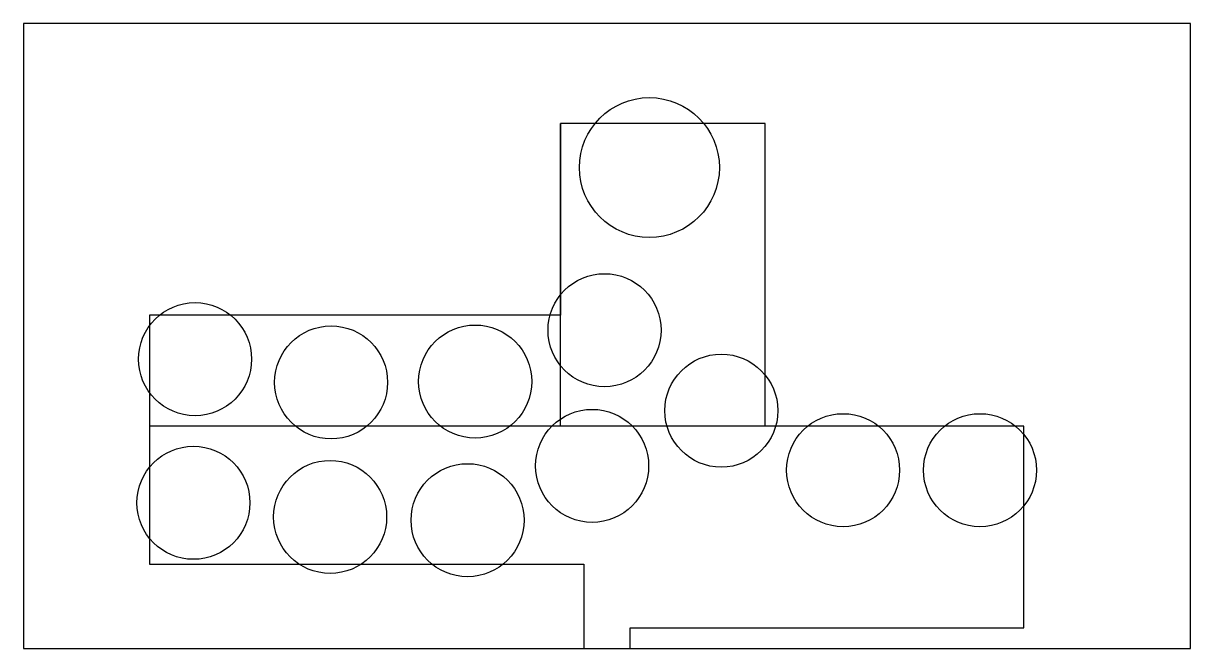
# Model space of a CAD drawing. Header units: millimetres. Extents: x -237 to 15, y -127 to 8.
import ezdxf

# ---------------------------------------------------------------- set-up
doc = ezdxf.new("R2010")
doc.units = ezdxf.units.MM
doc.layers.get('0').update_dxf_attribs({"linetype": 'CONTINUOUS'})

msp = doc.modelspace()

# ---------------------------------------------------------------- linework, layer by layer
for p, q in [((-121.37, -78.77), (-121.37, -13.43)), ((-77.16, -13.43), (-121.37, -13.43)), ((-121.37, -13.43), (-121.37, -54.8)), ((-77.16, -78.77), (-77.16, -13.43)), ((-121.37, -54.8), (-210.12, -54.8)), ((-210.12, -54.8), (-210.12, -108.57)), ((-21.32, -78.77), (-210.12, -78.77)), ((-21.32, -78.77), (-77.16, -78.77)), ((-21.32, -122.3), (-21.32, -78.77)), ((-210.12, -108.57), (-116.34, -108.57)), ((-116.34, -108.57), (-116.34, -126.8)), ((-106.34, -126.8), (-106.34, -122.3)), ((-106.34, -122.3), (-21.32, -122.3)), ((-116.34, -126.8), (-106.34, -126.8))]:
    msp.add_line(p, q)
msp.add_lwpolyline([(14.66, -126.8), (14.66, 8.2), (-237.34, 8.2), (-237.34, -126.8)], close=True)
for centre, radius in [((-102.18, -22.93), 15.1), ((-111.87, -58.05), 12.2), ((-200.27, -64.3), 12.2), ((-170.9, -69.31), 12.2), ((-139.8, -69.13), 12.2), ((-86.66, -75.42), 12.2), ((-114.55, -87.34), 12.2), ((-60.37, -88.27), 12.2), ((-30.82, -88.27), 12.2), ((-200.62, -95.31), 12.2), ((-171.11, -98.37), 12.2), ((-141.44, -99.07), 12.2)]:
    msp.add_circle(centre, radius)

doc.saveas('drawing.dxf')
